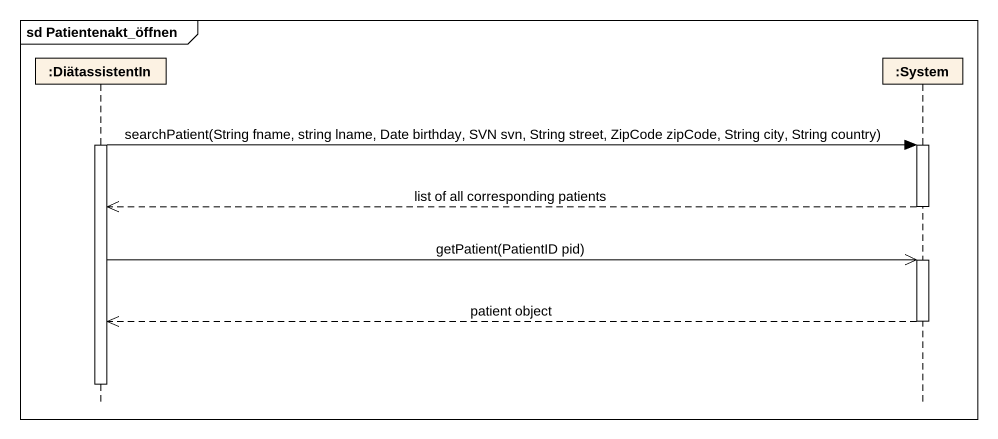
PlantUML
@startuml
mainframe sd Patientenakt_öffnen
hide footbox
participant ":DiätassistentIn" as DiätassistentIn
participant ":System" as System

activate DiätassistentIn
DiätassistentIn -> System : searchPatient(String fname, string lname, Date birthday, SVN svn, String street, ZipCode zipCode, String city, String country)
activate System
System -->> DiätassistentIn : list of all corresponding patients
deactivate System
DiätassistentIn ->> System : getPatient(PatientID pid)
activate System
System -->> DiätassistentIn : patient object
deactivate System
deactivate DiätassistentIn
@enduml
